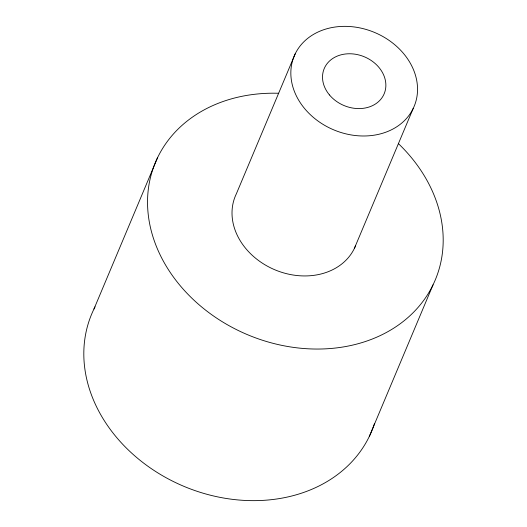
<?xml version="1.0" encoding="UTF-8"?>
<svg xmlns="http://www.w3.org/2000/svg" width="527" height="527" viewBox="0 0 527 527"><rect width="100%" height="100%" fill="white"/><g stroke="black" fill="none" stroke-linecap="round" stroke-linejoin="round"><path stroke-width="0.79" d="M93.958 309.02L157.685 157.415M295.186 53.873L236.359 193.817A65.038 52.812 22.8 0 0 274.119 269.475A65.038 52.812 22.8 0 0 355.672 245.457M354.368 248.421L413.194 108.476A65.038 52.812 22.8 0 0 344.665 26.35A65.038 52.812 22.8 0 0 304.718 108.694A65.038 52.812 22.8 0 0 413.194 108.476M369.315 436.435L433.042 284.824M374.44 423.715A151.75 123.232 22.8 0 1 184.186 486.461A151.75 123.232 22.8 0 1 95.038 306.859M398.346 143.561A151.75 123.232 22.8 0 1 375.257 337.807A151.75 123.232 22.8 0 1 156.097 245.687A151.75 123.232 22.8 0 1 278.717 93.279M329.454 94.932A32.516 26.409 22.8 0 0 383.696 94.827A32.516 26.409 22.8 0 0 349.427 53.761A32.516 26.409 22.8 0 0 329.454 94.932"/></g></svg>
